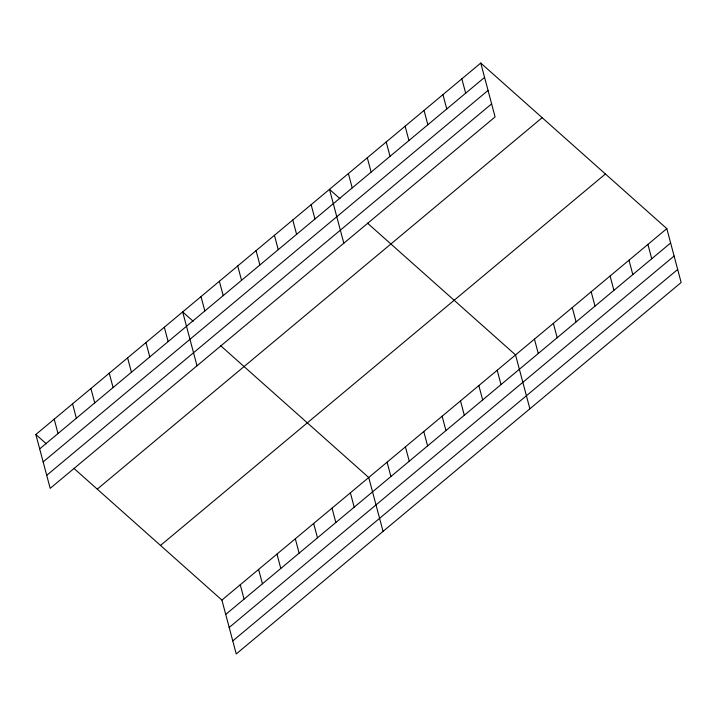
<?xml version="1.0" encoding="UTF-8"?>
<svg xmlns="http://www.w3.org/2000/svg" width="717" height="717" viewBox="0 0 717 717"><rect width="100%" height="100%" fill="white"/><g stroke="black" fill="none" stroke-linecap="round" stroke-linejoin="round"><path stroke-width="1.08" d="M480.757 63.051L495.097 116.925L50.181 488.367L35.85 434.493L480.757 63.051L666.819 228.633L681.15 282.507L236.243 653.949L221.903 600.075L73.824 468.291M39.668 448.851L484.575 77.4M43.137 461.891L488.044 90.441M46.713 475.326L491.62 103.884M97.252 489.137L542.16 117.696M160.509 545.431L605.417 173.989M221.903 600.075L666.819 228.633M225.73 614.433L670.637 242.982M229.198 627.474L674.105 256.023M232.774 640.908L677.682 269.467M339.992 198.69L329.488 189.342L343.828 243.215M367.462 223.13L515.55 354.924L529.881 408.798M193.169 321.261L182.674 311.922L197.005 365.787M220.639 345.711L368.726 477.504L383.057 531.369M35.85 434.493L46.354 443.841M647.908 244.416L651.726 258.774M628.997 260.208L632.815 274.557M610.086 275.991L613.904 290.349M591.184 291.783L595.002 306.132M572.274 307.566L576.092 321.915M553.363 323.349L557.181 337.707M534.452 339.141L538.27 353.49M461.847 78.834L465.674 93.192M442.945 94.626L446.763 108.975M497.195 370.25L501.013 384.599M424.034 110.409L427.852 124.767M478.839 385.567L482.658 399.925M405.123 126.201L408.941 140.55M460.493 400.893L464.311 415.242M386.212 141.984L390.039 156.333M442.138 416.21L445.956 430.567M367.31 157.767L371.128 172.125M423.783 431.535L427.601 445.884M348.399 173.559L352.217 187.908M405.428 446.852L409.255 461.21M387.081 462.178L390.899 476.527M311.133 204.668L314.96 219.017M292.787 219.985L296.605 234.342M350.371 492.821L354.189 507.179M274.432 235.31L278.25 249.659M332.025 508.147L335.843 522.496M256.077 250.627L259.895 264.985M313.67 523.464L317.488 537.822M237.73 265.953L241.548 280.302M295.314 538.79L299.132 553.139M219.375 281.27L223.193 295.628M276.968 554.107L280.786 568.464M201.02 296.596L204.838 310.945M258.613 569.432L262.431 583.781M240.258 584.758L244.076 599.107M164.318 327.239L168.136 341.597M145.963 342.565L149.781 356.914M127.608 357.882L131.435 372.24M109.262 373.207L113.08 387.556M90.907 388.524L94.725 402.882M72.551 403.85L76.369 418.199M54.205 419.176L58.023 433.525"/></g></svg>
